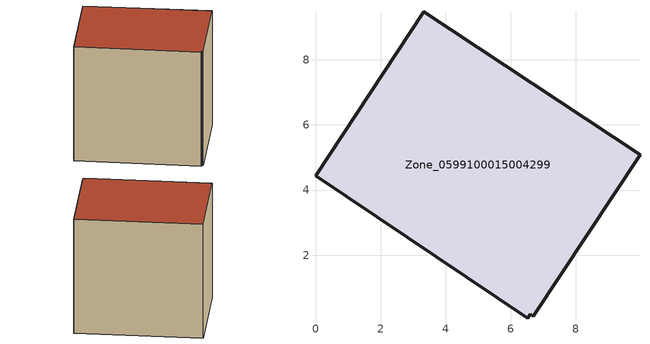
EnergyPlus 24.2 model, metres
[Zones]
Zone_0599100015004299
 floor ground (C_G): 6.6,0.18 6.52,0.06 0,4.44 3.32,9.48 9.98,5.09 6.69,0.12 z0.82
 wall outside (C_F): 9.98,5.09 3.32,9.48 0,4.44 6.52,0.06 6.6,0.18 6.69,0.12 9.98,5.09 z0.82:8.49
 roof outside (C_R): 6.69,0.12 9.98,5.09 3.32,9.48 0,4.44 6.52,0.06 6.6,0.18 z8.49
[BUILDING]
Pand.0599100015004299: North Axis=0; Terrain=City; Loads Convergence Tolerance Value=0.04; Temperature Convergence Tolerance Value=0.4; Solar Distribution=FullExterior; Maximum Number of Warmup Days=25; Minimum Number of Warmup Days=1
[Site:Location]
Rotterdam.The.Hague.AP_ZH_NLD Design_Conditions: Latitude=51.96; Longitude=4.45; Time Zone=1; Elevation=-4.5
[SITE:GROUNDTEMPERATURE:BUILDINGSURFACE]
18, 18, 18, 18, 18, 18, 18, 18, 18, 18, 18, 18
[MATERIAL] Thermal Absorptance=0.9; Solar Absorptance=0.7; Visible Absorptance=0.7
Name | Roughness | Thickness | Conductivity | Density | Specific Heat
G.TI.1965-1974 | MediumSmooth | 0.15 | 0.882353 | 540 | 1210
F.TI.1965-1974 | Rough | 0.3 | 0.697674 | 1920 | 840
R.TI.1965-1974 | MediumRough | 0.2 | 0.232558 | 1500 | 1000
[CONSTRUCTION]
C_G: G.TI.1965-1974
C_F: F.TI.1965-1974
C_R: R.TI.1965-1974
[ZONE]
Zone_0599100015004299: Type=1; Multiplier=1; Ceiling Height=Autocalculate; Volume=Autocalculate; Floor Area=autocalculate; Part of Total Floor Area=Yes
[ZONEINFILTRATION:DESIGNFLOWRATE]
Infil_Zone_0599100015004299: Zone or ZoneList or Space or SpaceList=Zone_0599100015004299; Schedule=AlwaysOn; Design Flow Rate Calculation Method=Flow/Area; Flow Rate per Floor Area=0.003; Constant Term Coefficient=1; Temperature Term Coefficient=0; Velocity Term Coefficient=0; Velocity Squared Term Coefficient=0
[HVACTEMPLATE:ZONE:IDEALLOADSAIRSYSTEM]
Zone_0599100015004299: Maximum Heating Supply Air Temperature=50; Minimum Cooling Supply Air Temperature=13; Maximum Heating Supply Air Humidity Ratio=0.0156; Minimum Cooling Supply Air Humidity Ratio=0.0077; Heating Limit=NoLimit; Cooling Limit=NoLimit; Dehumidification Control Type=ConstantSensibleHeatRatio; Cooling Sensible Heat Ratio=0.7; Dehumidification Setpoint=60; Humidification Control Type=None; Humidification Setpoint=30; Outdoor Air Method=None; Outdoor Air Flow Rate per Person=0.00944; Outdoor Air Flow Rate per Zone Floor Area=0; Outdoor Air Flow Rate per Zone=0; Demand Controlled Ventilation Type=None; Outdoor Air Economizer Type=NoEconomizer; Heat Recovery Type=None; Sensible Heat Recovery Effectiveness=0.7; Latent Heat Recovery Effectiveness=0.65
[ZONECONTROL:THERMOSTAT]
ThermostatControl_Zone_0599100015004299: Zone or ZoneList=Zone_0599100015004299; Control Type Schedule=DualSetpointControlType; Control 1=Thermostat_Zone_0599100015004299; Temperature Difference Between Cutout And Setpoint=0
[THERMOSTATSETPOINT:DUALSETPOINT]
Thermostat_Zone_0599100015004299: Heating Setpoint Temperature Schedule=HeatingSetpoint_Zone_0599100015004299; Cooling Setpoint Temperature Schedule=CoolingSetpoint_Zone_0599100015004299
[SCHEDULE:COMPACT]
HeatingSetpoint_Zone_0599100015004299: Through: 12/31, For: AllDays, Until: 24:00, 21
CoolingSetpoint_Zone_0599100015004299: Through: 12/31, For: AllDays, Until: 24:00, 24
DualSetpointControlType: Through: 12/31, For: AllDays, Until: 24:00, 4
AlwaysOn: Through: 12/31, For: AllDays, Until: 24:00, 1
